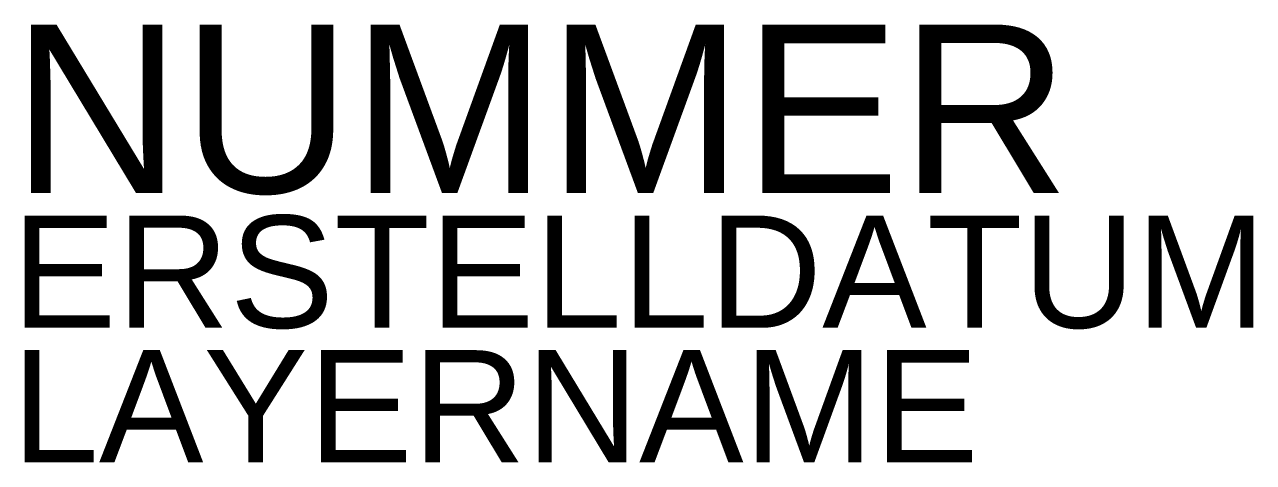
# Model space of a CAD drawing. Header units: metres. Extents: x 0.01 to 1.11, y -0.24 to 0.15.
import ezdxf

# ---------------------------------------------------------------- set-up
doc = ezdxf.new("R2010")
doc.units = ezdxf.units.M
doc.styles.get("Standard").update_dxf_attribs({"font": 'arial.ttf'})

msp = doc.modelspace()

# ---------------------------------------------------------------- texts
msp.add_attdef('NUMMER', (0, 0), '0', height=0.15)
at = {"flags": 1}
for tag, p, s in [('ERSTELLDATUM', (0.0001, -0.1201), '2022-02-03'), ('LAYERNAME', (0, -0.24), '0')]:
    msp.add_attdef(tag, p, s, height=0.1, dxfattribs=at)

doc.saveas('drawing.dxf')
